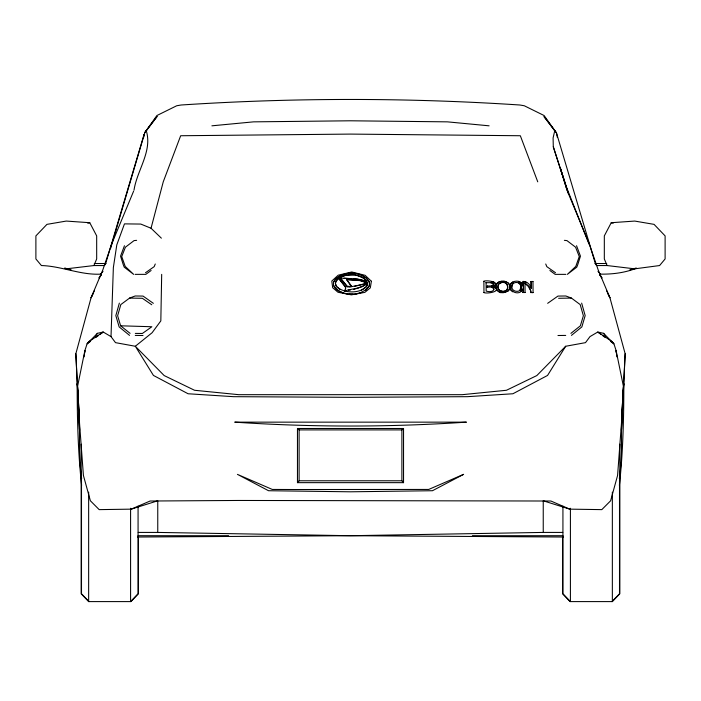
<?xml version="1.0" encoding="UTF-8"?>
<svg xmlns="http://www.w3.org/2000/svg" width="701" height="701" viewBox="0 0 701 701"><rect width="100%" height="100%" fill="white"/><g stroke="black" fill="none" stroke-linecap="round" stroke-linejoin="round"><path stroke-width="1.05" d="M520.966 290.074L520.974 283.94M161.686 274.363L160.827 320.892L152.099 332.738L135.319 346.259L115.499 342.649L111.012 336.611L103.231 332.029L97.421 333.317L87.073 343.849L84.9 350.544L77.566 386.426L79.555 423.57L83.419 475.488L90.385 500.786L99.192 509.627L131.245 509.145L157.76 500.786L157.76 532.418L350.5 535.713L563.376 537.027M622.611 401.489C620.245 427.137 623.136 453.091 619.325 478.573M622.847 394.032L623.434 386.426L616.1 350.544L613.927 343.849L611.868 341.431L597.769 332.029L589.988 336.611L585.501 342.649L565.681 346.259L536.826 375.57L506.455 390.273L462.266 394.681L238.734 394.681L194.545 390.273L164.174 375.57L135.319 346.259L153.44 375.438L188.096 393.76L233.591 396.678L350.5 397.327L467.409 396.678L512.904 393.76L547.56 375.438L565.681 346.259M111.012 336.611L113.36 267.563L116.795 244.877L124.463 223.873L140.787 224.066L151.039 228.246L161.379 238.174M521.001 290.065L520.957 285.719L518.784 283.046M621.629 429.345L625.152 353.725L609.949 297.82L598.251 270.087L589.033 243.282L567.407 191.207M621.34 430.3L622.751 401.857M622.865 399.666L625.152 353.725M623.434 386.426L621.445 423.57L617.581 475.488L610.615 500.786L601.808 509.627L569.755 509.145L543.24 500.786L543.24 532.418L350.5 535.713L137.624 537.027M497.763 285.938L497.771 288.041M521.115 286.981L519.774 290.275M509.583 286.148L510.328 289.793L512.685 291.826M504.545 292.483L507.699 291.125A5.24 5.091 80.9 0 0 508.768 289.96A5.091 4.951 80.9 0 0 509.592 287.76C508.637 281.513 517.557 279.313 521.632 282.801A5.144 4.854 83.7 0 1 523.454 286.139L523.463 287.76A5.091 4.802 83.7 0 1 522.666 289.951A5.24 4.942 83.7 0 1 521.623 291.117C515.673 296.76 504.702 287.244 512.834 282.03M84.663 352.699L84.9 350.544L84.094 356.897M619.386 485.381C623.066 451.681 623.837 417.463 623.829 383.613L623.522 385.743M143.6 137.554L144.073 134.452L105.308 264.768M496.115 290.004C496.194 288.462 499.489 293.894 502.03 292.554M344.401 291.195L345.733 288.207M554.78 130.596L556.182 132.603L543.967 116.532L554.78 130.596L553.089 137.974L553.299 146.807L567.635 191.627M151.039 228.246L163.245 181.839L180.665 135.74L350.5 134.093L520.335 135.74L537.755 181.839M511.774 284.965L511.528 288.05M79.371 429.345L75.848 353.725L91.051 297.82L102.749 270.087L111.967 243.282L133.593 191.207M119.354 303.112L115.831 315.625L119.135 326.903L129.545 335.385M110.565 248.461L144.818 132.603L157.033 116.532L144.818 132.603M134.005 190.208C136.949 170.264 152.695 151.171 146.22 130.596M124.454 245.718L120.546 256.154L123.236 264.627L124.235 267.177L133.646 274.363L125.207 266.406L121.737 256.557L125.418 247.199L134.057 240.609L136.625 240.338M155.263 263.997L154.202 266.634L145.484 272.742M64.501 268.203L66.28 268.842L93.916 265.548L96.677 258.958L96.677 235.895L89.772 222.716L66.28 221.069L46.941 224.364L35.891 235.895L35.891 258.958L41.412 265.548C61.776 266.126 80.659 275.327 101.128 274.117M94.302 290.889L91.051 297.82L92.935 293.912M333.492 282.538C334.999 278.288 339.24 275.896 343.367 274.748M335.665 282.117L338.662 278.192L336.427 280.304L335.385 283.537L336.349 286.551L340.213 289.522M611.228 222.716L604.323 235.895L604.323 258.958L607.084 265.548L634.72 268.842L659.588 265.548L665.109 258.958L665.109 235.895L654.059 224.364L634.72 221.069L611.228 222.716L613.191 223.216M498.025 284.957L499.13 283.528L501.977 282.477M367.613 284.755L366.325 286.981L361.392 290.232M95.397 336.419L97.421 333.317M345.497 288.83L345.497 286.718L338.662 278.192M144.494 133.059L156.893 115.542L176.705 105.763L181.13 105.001C293.868 97.614 407.132 97.614 519.87 105.001L524.295 105.763L544.107 115.542L556.506 133.059L557.4 137.554M101.479 274.468L98.999 277.955L101.382 274.696M492.785 285.368L493.101 284.93A1.349 1.314 80.9 0 0 492.794 283.432L491.655 282.853M101.014 273.723L103.012 271.331M297.461 482.656L299.108 480.781L299.108 429.906L297.461 428.495L297.461 482.656L403.539 482.656L403.539 428.495L297.461 428.495M345.225 291.406L345.795 290.784M612.017 601.598L619.5 593.765L619.5 480.273M562.596 536.204L562.596 593.765L570.079 601.598L612.35 601.598L619.833 593.765L619.833 444.154M512.221 284.159L513.588 283.073M365.773 290.407L368.91 286.551A5.529 5.442 0 0 0 368.91 281.46L365.712 277.605L361.751 275.432M299.108 429.906L401.892 429.906L403.539 428.495M571.455 335.385L581.865 326.903L585.169 315.625L581.646 303.112M570.903 333.369L580.375 325.799L583.381 315.739L580.174 304.576L571.429 298.083L565.83 295.988L557.961 296.076L547.647 303.323M153.353 303.323L143.039 296.076L135.17 295.988L129.571 298.083L120.826 304.576L117.619 315.739L120.625 325.799L130.097 333.369M90.482 341.361L87.073 343.849L89.132 341.431L103.231 332.029L99.831 334.517M95.581 337.628L98.131 335.761M151.109 270.507L145.817 274.363L135.109 274.363M339.906 278.095L339.976 277.289L345.891 275.142L355.284 274.713L363.267 277.798L366.947 281.329L358.027 279.086L340.379 278.052M339.643 277.771C348.117 273.066 360.419 273.609 366.86 281.416M498.963 282.021C494.039 284.264 495.905 292.019 501.084 292.413M492.26 285.693L493.425 284.878A1.349 1.314 80.9 0 0 493.118 283.379L490.647 282.74M367.306 283.721L362.443 286.551L353.611 289.478M363.907 284.133L366.272 282.696L359.876 280.602L346.592 279.681L351.657 286.665M496.019 288.348L493.066 286.578C497.044 285.798 494.871 280.987 491.541 281.478M493.066 286.578C501.898 282.1 485.889 279.69 483.55 281.39M131.245 509.145L150.093 501.022L238.48 500.461L550.907 501.022L569.755 509.145M504.676 291.108C509.662 289.758 507.752 281.688 502.643 282.459M500.146 281.539C497.027 282.091 494.95 285.456 495.905 288.488M501.066 282.669C496.501 283.677 497.324 291.152 501.986 291.274M636.499 268.203C624.863 272.812 612.332 274.389 599.872 274.117M359.236 293.228L361.243 292.606M491.515 285.92L492.584 285.64M629.813 269.911L635.956 268.115M349.948 286.954L359.368 285.141L363.907 283.879L366.272 282.442L359.876 280.347L346.592 279.427L351.657 286.402L347.398 286.481L339.976 277.359L341.659 279.62M362.995 284.387L354.741 286.192M87.809 223.216L89.772 222.716M344.384 274.503L346.417 274.021M503.73 291.327C510.582 291.064 508.067 280.242 501.653 282.529M499.831 281.583L501.478 281.241M356.178 293.859L358.22 293.439M485.775 282.696L490.972 282.687M487.02 286.043L491.839 285.868M487.029 287.349C497.07 285.289 495.388 293.807 486.17 291.108L486.1 282.652M483.646 292.466C486.52 294.245 503.563 291.371 493.39 286.525M503.642 292.606L508.023 291.073A5.24 5.091 80.9 0 0 509.092 289.907A5.091 4.951 80.9 0 0 509.916 287.708L509.907 286.087A5.144 5.003 80.9 0 0 508.032 282.757L504.869 281.329L501.154 281.294M348.388 290.24L350.561 289.977M211.895 125.821L253.587 121.851L350.5 120.791L447.413 121.851L489.105 125.821M532.383 292.624L533.067 292.571L532.979 281.504L531.446 281.487L531.498 288.348C530.193 284.799 526.924 280.856 522.771 281.443L522.815 286.069M530.806 287.419L530.753 281.539L531.446 281.487M532.979 281.504L530.753 281.539M522.832 288.838L522.867 292.519L523.551 292.466L523.463 281.399M524.401 292.536L525.084 292.483L525.005 282.871L529.483 287.024L531.428 292.554L533.067 292.571M531.428 292.554L530.745 292.606L530.412 290.678M502.687 291.397L504.054 291.274M502.713 292.65L503.966 292.554M571.429 298.083L558.627 298.293M557.97 335.507L565.716 335.42M351.657 286.402L347.398 286.411M94.276 263.523L106.017 263.523M594.983 263.523L606.724 263.523M93.916 265.548L104.607 265.548M596.393 265.548L607.084 265.548M350.001 273.679L354.671 273.679M565.891 274.363L555.183 274.363L549.891 270.507M349.948 286.884L347.398 286.954L339.643 277.517M349.151 294.07L353.041 294.07M299.108 480.781L401.892 480.781L403.539 482.656M138.228 532.418L157.76 532.418M543.24 532.418L562.772 532.418M138.001 535.713L228.596 535.713M472.404 535.713L562.999 535.713M81.167 444.154L81.167 593.765L88.65 601.598L130.921 601.598L138.404 593.765L138.404 536.204M135.319 333.404L142.373 333.474L151.872 326.745L120.625 325.799M135.284 335.42L143.03 335.507M522.867 292.519L525.084 292.483M129.571 298.083L142.373 298.293L151.758 304.76M502.626 281.197L504.545 281.381M344.121 278.227L351.718 278.63M501.706 292.606L503.038 292.597M503.011 291.344L499.883 290.749L498.052 288.882M564.375 240.338L566.943 240.609L575.582 247.199L579.263 256.557L575.793 266.406L567.354 274.363L576.765 267.177L577.764 264.627L580.454 256.154L576.546 245.718M353.847 278.832L358.027 279.349M344.506 293.43L347.293 293.815M359.043 279.524L362.102 280.058M610.518 341.361L613.927 343.849L603.579 333.317L597.769 332.029L601.169 334.517M357.764 274.144L360.778 275.02M65.044 268.115L71.187 269.911M364.827 280.891L366.237 281.355M492.12 287.533L493.451 288.181L493.942 289.25M343.525 293.071C339.45 291.721 334.868 289.828 333.492 285.351L333.492 282.284C340.029 270.463 361.409 269.973 368.91 281.197A5.529 5.442 0 0 1 368.91 286.288C361.444 297.075 339.932 296.812 333.492 285.088M505.439 281.609L507.708 282.81A5.144 5.003 80.9 0 1 508.286 283.353M344.401 290.933C340.73 289.557 335.753 287.857 335.385 283.274M518.801 281.741L519.607 282.056M524.409 281.46L526.53 282.669M524.313 282.915L528.203 286.253L530.122 289.741M555.516 272.742L546.798 266.634L545.737 263.997M602.869 335.761L605.419 337.628M520.335 282.45L520.974 282.924A5.056 4.776 83.6 0 1 521.526 283.458M88.983 601.598L81.5 593.765L81.5 480.273M597.988 271.331L599.986 273.723M338.662 278.455L345.812 287.708M599.618 274.696L602.001 277.955L599.521 274.468M603.579 333.317L605.603 336.419M608.065 293.912L609.949 297.82L606.698 290.889M530.201 286.937L530.534 287.655M589.033 244.158L566.25 186.65L553.299 146.807M568.607 194.046L560.388 168.1L566.995 190.208M556.506 133.059L595.684 264.75M77.478 385.743L77.171 383.613C77.163 417.463 77.934 451.681 81.614 485.381M81.675 478.573C77.864 453.091 80.755 427.137 78.389 401.489M616.906 356.897L616.1 350.544L616.337 352.699M77.566 386.426L78.153 394.032M75.848 353.725L78.135 399.666M78.249 401.857L79.66 430.3M487.344 285.99L487.353 287.296M483.874 281.346L483.97 292.413M612.35 492.155L612.35 601.598M570.412 508.269L570.412 601.598L562.929 593.765L562.929 506.122M401.892 429.906L401.892 480.781M138.071 506.122L138.071 593.765L130.588 601.598L130.588 508.269M88.65 492.155L88.65 601.598M508.76 283.975A5.144 5.003 80.9 0 1 509.583 286.131M521.526 290.565A5.144 4.863 83.6 0 1 520.966 291.099M511.975 285.894C510.512 291.283 519.187 293.5 521.246 288.821C524.094 282.696 513.123 279.69 511.975 285.894M371.381 281.241L370.321 287.874L364.862 292.361L351.376 294.858L338.005 292.264L332.66 287.708L331.801 281.031L338.206 275.195L351.744 271.979L365.107 275.327L371.381 281.241M367.613 282.713L367.306 283.467L362.443 286.288L358.027 288.032L347.302 290.109L345.225 291.143C352.84 292.904 363.355 291.931 367.613 284.492L367.613 282.713M463.571 474.367L432.464 490.726L350.5 491.804L268.536 490.726L237.429 474.367L272.277 489.438L294.622 489.526L428.723 489.438L463.571 474.367M466.253 422.151C389.239 427.321 311.761 427.321 234.747 422.151L466.253 422.151"/></g></svg>
